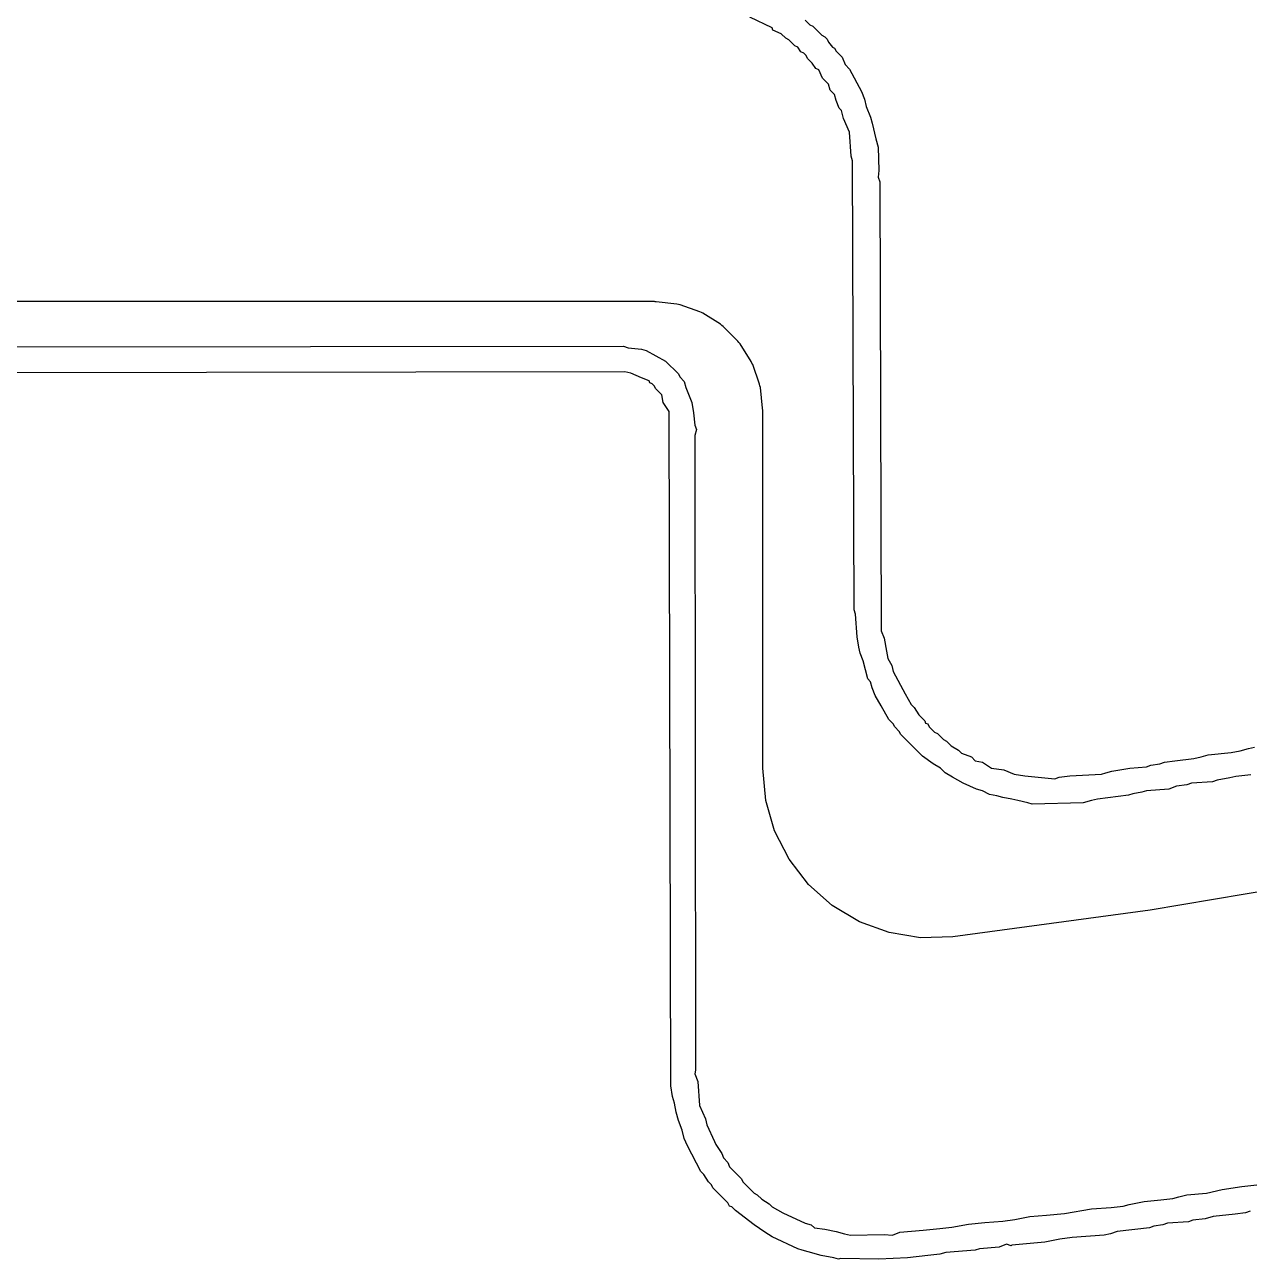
# Model space of a CAD drawing. Header units: millimetres. Extents: x 95 to 305, y 96 to 295.
# Drawn here: x 196.8 to 216.64, y 95.74 to 115.74 of the extents above; entities that cross this region are included whole.
import ezdxf

# ---------------------------------------------------------------- set-up
doc = ezdxf.new("R2010")
doc.units = ezdxf.units.MM
for name, color, linetype in [('BottomLayer', 5, 'Continuous'), ('BottomOverlay', 54, 'Continuous'), ('TopLayer', 1, 'Continuous')]:
    doc.layers.add(name, color=color, linetype=linetype)

msp = doc.modelspace()

# ---------------------------------------------------------------- linework, layer by layer
at = {"layer": 'BottomLayer'}
for p, q in [((207, 111.255), (193, 111.255)), ((207.014, 111.252), (207, 111.255)), ((207.029, 111.253), (207.014, 111.252)), ((207.362, 111.216), (207.029, 111.253)), ((207.39, 111.207), (207.362, 111.216)), ((207.418, 111.203), (207.39, 111.207)), ((207.735, 111.092), (207.418, 111.203)), ((207.76, 111.077), (207.735, 111.092)), ((207.786, 111.067), (207.76, 111.077)), ((208.071, 110.889), (207.786, 111.067)), ((208.092, 110.869), (208.071, 110.889)), ((208.115, 110.853), (208.092, 110.869)), ((208.353, 110.615), (208.115, 110.853)), ((208.369, 110.592), (208.353, 110.615)), ((208.389, 110.571), (208.369, 110.592)), ((208.567, 110.286), (208.389, 110.571)), ((208.577, 110.26), (208.567, 110.286)), ((208.592, 110.235), (208.577, 110.26)), ((208.703, 109.918), (208.592, 110.235)), ((208.707, 109.89), (208.703, 109.918)), ((208.716, 109.862), (208.707, 109.89)), ((208.753, 109.529), (208.716, 109.862)), ((208.752, 109.514), (208.753, 109.529)), ((208.755, 109.5), (208.752, 109.514)), ((208.755, 103.696), (208.755, 109.5)), ((208.804, 103.172), (208.755, 103.696)), ((208.947, 102.678), (208.804, 103.172)), ((209.18, 102.219), (208.947, 102.678)), ((209.494, 101.812), (209.18, 102.219)), ((218.22, 101.933), (215.031, 101.394)), ((209.879, 101.47), (209.494, 101.812)), ((210.32, 101.207), (209.879, 101.47)), ((215.031, 101.394), (211.835, 100.96)), ((210.803, 101.03), (210.32, 101.207)), ((211.311, 100.947), (210.803, 101.03)), ((211.835, 100.96), (211.311, 100.947))]:
    msp.add_line(p, q, dxfattribs=at)
at = {"layer": 'BottomOverlay'}
for p, q in [((208.908, 115.694), (208.543, 115.864)), ((208.92, 115.657), (208.908, 115.694)), ((209.054, 115.596), (208.92, 115.657)), ((209.444, 115.815), (209.517, 115.742)), ((209.517, 115.742), (209.565, 115.718)), ((209.565, 115.718), (209.711, 115.572)), ((209.127, 115.523), (209.054, 115.596)), ((209.176, 115.499), (209.127, 115.523)), ((209.273, 115.402), (209.176, 115.499)), ((209.711, 115.572), (209.76, 115.548)), ((209.76, 115.548), (209.797, 115.511)), ((209.797, 115.511), (209.821, 115.462)), ((209.821, 115.462), (209.882, 115.377)), ((209.322, 115.377), (209.273, 115.402)), ((209.371, 115.304), (209.322, 115.377)), ((209.419, 115.28), (209.371, 115.304)), ((209.456, 115.243), (209.419, 115.28)), ((209.882, 115.377), (209.918, 115.365)), ((209.918, 115.365), (209.943, 115.316)), ((209.943, 115.316), (210.04, 115.219)), ((209.48, 115.195), (209.456, 115.243)), ((209.553, 115.122), (209.48, 115.195)), ((209.614, 115.036), (209.553, 115.122)), ((210.04, 115.219), (210.089, 115.097)), ((210.089, 115.097), (210.162, 115.024)), ((209.663, 115.012), (209.614, 115.036)), ((209.724, 114.878), (209.663, 115.012)), ((209.821, 114.781), (209.724, 114.878)), ((210.162, 115.024), (210.356, 114.659)), ((209.845, 114.683), (209.821, 114.781)), ((209.918, 114.61), (209.845, 114.683)), ((210.356, 114.659), (210.405, 114.537)), ((209.943, 114.513), (209.918, 114.61)), ((209.991, 114.391), (209.943, 114.513)), ((210.405, 114.537), (210.429, 114.416)), ((210.028, 114.355), (209.991, 114.391)), ((210.064, 114.221), (210.028, 114.355)), ((210.429, 114.416), (210.502, 114.245)), ((210.162, 114.002), (210.064, 114.221)), ((210.502, 114.245), (210.527, 114.148)), ((210.527, 114.148), (210.588, 113.892)), ((210.186, 113.613), (210.162, 114.002)), ((210.588, 113.892), (210.624, 113.759)), ((210.624, 113.759), (210.636, 113.381)), ((210.21, 113.54), (210.186, 113.613)), ((210.235, 106.262), (210.21, 113.54)), ((210.636, 113.381), (210.624, 113.272)), ((210.624, 113.272), (210.649, 113.199)), ((210.649, 113.199), (210.673, 105.921)), ((193.367, 110.521), (206.499, 110.534)), ((206.499, 110.534), (206.572, 110.509)), ((206.572, 110.509), (206.791, 110.485)), ((206.791, 110.485), (206.864, 110.461)), ((206.864, 110.461), (207.18, 110.29)), ((207.18, 110.29), (207.387, 110.083)), ((206.523, 110.12), (193.282, 110.095)), ((206.62, 110.095), (206.523, 110.12)), ((206.791, 110.022), (206.62, 110.095)), ((207.387, 110.083), (207.411, 110.035)), ((206.912, 109.974), (206.791, 110.022)), ((206.925, 109.937), (206.912, 109.974)), ((206.961, 109.925), (206.925, 109.937)), ((206.998, 109.889), (206.961, 109.925)), ((207.022, 109.84), (206.998, 109.889)), ((207.411, 110.035), (207.484, 109.962)), ((207.484, 109.962), (207.509, 109.864)), ((207.509, 109.864), (207.606, 109.621)), ((207.119, 109.743), (207.022, 109.84)), ((207.144, 109.621), (207.119, 109.743)), ((207.241, 109.475), (207.144, 109.621)), ((207.265, 98.546), (207.241, 109.475)), ((207.606, 109.621), (207.63, 109.451)), ((207.63, 109.451), (207.655, 109.256)), ((207.655, 109.256), (207.679, 109.183)), ((207.679, 109.183), (207.655, 109.085)), ((207.655, 109.085), (207.667, 98.802)), ((210.259, 106.189), (210.235, 106.262)), ((210.283, 105.824), (210.259, 106.189)), ((210.673, 105.921), (210.722, 105.8)), ((210.308, 105.654), (210.283, 105.824)), ((210.332, 105.556), (210.308, 105.654)), ((210.722, 105.8), (210.758, 105.593)), ((210.381, 105.434), (210.332, 105.556)), ((210.758, 105.593), (210.782, 105.471)), ((210.782, 105.471), (210.843, 105.361)), ((210.454, 105.142), (210.381, 105.434)), ((210.843, 105.361), (210.868, 105.264)), ((210.868, 105.264), (211.062, 104.899)), ((210.502, 105.094), (210.454, 105.142)), ((210.527, 104.996), (210.502, 105.094)), ((210.576, 104.875), (210.527, 104.996)), ((210.673, 104.704), (210.576, 104.875)), ((211.062, 104.899), (211.16, 104.729)), ((210.795, 104.485), (210.673, 104.704)), ((211.16, 104.729), (211.208, 104.68)), ((211.208, 104.68), (211.281, 104.558)), ((210.868, 104.412), (210.795, 104.485)), ((211.281, 104.558), (211.379, 104.461)), ((211.379, 104.461), (211.391, 104.424)), ((210.892, 104.364), (210.868, 104.412)), ((210.965, 104.291), (210.892, 104.364)), ((210.989, 104.242), (210.965, 104.291)), ((211.391, 104.424), (211.427, 104.412)), ((211.427, 104.412), (211.452, 104.364)), ((211.452, 104.364), (211.537, 104.278)), ((211.537, 104.278), (211.586, 104.254)), ((211.586, 104.254), (211.683, 104.157)), ((211.342, 103.889), (210.989, 104.242)), ((211.683, 104.157), (211.732, 104.132)), ((211.732, 104.132), (211.805, 104.059)), ((211.805, 104.059), (211.926, 103.986)), ((211.513, 103.767), (211.342, 103.889)), ((211.926, 103.986), (211.975, 103.938)), ((211.975, 103.938), (212.133, 103.877)), ((212.133, 103.877), (212.194, 103.816)), ((215.431, 103.816), (215.735, 103.852)), ((215.735, 103.852), (215.857, 103.877)), ((215.857, 103.877), (215.967, 103.913)), ((215.967, 103.913), (216.344, 103.95)), ((216.344, 103.95), (216.49, 103.974)), ((216.49, 103.974), (216.624, 104.011)), ((216.624, 104.011), (216.721, 104.035)), ((211.634, 103.694), (211.513, 103.767)), ((211.707, 103.621), (211.634, 103.694)), ((212.194, 103.816), (212.316, 103.792)), ((212.316, 103.792), (212.462, 103.694)), ((212.462, 103.694), (212.657, 103.67)), ((212.657, 103.67), (212.827, 103.597)), ((214.312, 103.621), (214.409, 103.646)), ((214.409, 103.646), (214.701, 103.694)), ((214.701, 103.694), (214.969, 103.719)), ((214.969, 103.719), (215.042, 103.743)), ((215.042, 103.743), (215.188, 103.767)), ((215.188, 103.767), (215.261, 103.792)), ((215.261, 103.792), (215.431, 103.816)), ((211.829, 103.548), (211.707, 103.621)), ((211.999, 103.451), (211.829, 103.548)), ((212.218, 103.353), (211.999, 103.451)), ((212.827, 103.597), (212.997, 103.573)), ((212.997, 103.573), (213.484, 103.524)), ((213.484, 103.524), (213.557, 103.548)), ((213.557, 103.548), (213.727, 103.573)), ((213.727, 103.573), (214.239, 103.597)), ((214.239, 103.597), (214.312, 103.621)), ((215.699, 103.451), (215.626, 103.426)), ((216.04, 103.475), (215.699, 103.451)), ((216.113, 103.499), (216.04, 103.475)), ((216.32, 103.536), (216.113, 103.499)), ((216.417, 103.56), (216.32, 103.536)), ((216.66, 103.585), (216.417, 103.56)), ((212.316, 103.329), (212.218, 103.353)), ((212.425, 103.268), (212.316, 103.329)), ((212.547, 103.244), (212.425, 103.268)), ((212.644, 103.22), (212.547, 103.244)), ((214.677, 103.256), (214.178, 103.195)), ((214.75, 103.28), (214.677, 103.256)), ((214.896, 103.305), (214.75, 103.28)), ((214.969, 103.329), (214.896, 103.305)), ((215.334, 103.353), (214.969, 103.329)), ((215.456, 103.402), (215.334, 103.353)), ((215.626, 103.426), (215.456, 103.402)), ((212.79, 103.195), (212.644, 103.22)), ((212.888, 103.171), (212.79, 103.195)), ((213.046, 103.134), (212.888, 103.171)), ((213.119, 103.11), (213.046, 103.134)), ((213.947, 103.134), (213.119, 103.11)), ((214.08, 103.171), (213.947, 103.134)), ((214.178, 103.195), (214.08, 103.171)), ((207.667, 98.802), (207.655, 98.741)), ((207.655, 98.741), (207.703, 98.619)), ((207.29, 98.376), (207.265, 98.546)), ((207.703, 98.619), (207.728, 98.23)), ((207.326, 98.266), (207.29, 98.376)), ((207.351, 98.12), (207.326, 98.266)), ((207.387, 97.987), (207.351, 98.12)), ((207.728, 98.23), (207.825, 98.011)), ((207.448, 97.828), (207.387, 97.987)), ((207.825, 98.011), (207.849, 97.914)), ((207.849, 97.914), (207.971, 97.646)), ((207.484, 97.695), (207.448, 97.828)), ((207.533, 97.573), (207.484, 97.695)), ((207.971, 97.646), (207.996, 97.597)), ((207.752, 97.159), (207.533, 97.573)), ((207.996, 97.597), (208.093, 97.451)), ((208.093, 97.451), (208.117, 97.378)), ((208.117, 97.378), (208.19, 97.305)), ((208.19, 97.305), (208.215, 97.232)), ((207.801, 97.11), (207.752, 97.159)), ((207.874, 96.989), (207.801, 97.11)), ((208.215, 97.232), (208.409, 97.037)), ((207.923, 96.94), (207.874, 96.989)), ((207.947, 96.891), (207.923, 96.94)), ((208.19, 96.648), (207.947, 96.891)), ((208.409, 97.037), (208.434, 96.989)), ((208.434, 96.989), (208.616, 96.806)), ((215.942, 96.806), (216.198, 96.867)), ((216.198, 96.867), (216.514, 96.916)), ((216.514, 96.916), (216.758, 96.94)), ((208.215, 96.599), (208.19, 96.648)), ((208.616, 96.806), (208.665, 96.782)), ((208.665, 96.782), (208.738, 96.709)), ((208.738, 96.709), (208.86, 96.636)), ((214.689, 96.624), (214.932, 96.672)), ((214.932, 96.672), (215.2, 96.697)), ((215.2, 96.697), (215.395, 96.721)), ((215.395, 96.721), (215.492, 96.745)), ((215.492, 96.745), (215.626, 96.782)), ((215.626, 96.782), (215.942, 96.806)), ((208.251, 96.587), (208.215, 96.599)), ((208.312, 96.526), (208.251, 96.587)), ((208.616, 96.295), (208.312, 96.526)), ((208.86, 96.636), (208.908, 96.587)), ((208.908, 96.587), (209.079, 96.49)), ((209.079, 96.49), (209.444, 96.319)), ((213.082, 96.429), (213.35, 96.453)), ((213.35, 96.453), (213.642, 96.478)), ((213.642, 96.478), (214.08, 96.551)), ((214.08, 96.551), (214.397, 96.575)), ((214.397, 96.575), (214.592, 96.599)), ((214.592, 96.599), (214.689, 96.624)), ((216.405, 96.465), (216.052, 96.429)), ((216.575, 96.49), (216.405, 96.465)), ((216.648, 96.514), (216.575, 96.49)), ((208.787, 96.173), (208.616, 96.295)), ((209.444, 96.319), (209.541, 96.295)), ((209.541, 96.295), (209.59, 96.246)), ((209.59, 96.246), (209.76, 96.222)), ((211.622, 96.234), (211.817, 96.258)), ((211.817, 96.258), (212.085, 96.307)), ((212.085, 96.307), (212.352, 96.332)), ((212.352, 96.332), (212.644, 96.356)), ((212.644, 96.356), (212.839, 96.38)), ((212.839, 96.38), (213.082, 96.429)), ((215.017, 96.246), (214.494, 96.185)), ((215.09, 96.271), (215.017, 96.246)), ((215.237, 96.295), (215.09, 96.271)), ((215.31, 96.319), (215.237, 96.295)), ((215.65, 96.344), (215.31, 96.319)), ((215.723, 96.368), (215.65, 96.344)), ((215.918, 96.392), (215.723, 96.368)), ((216.052, 96.429), (215.918, 96.392)), ((208.908, 96.1), (208.787, 96.173)), ((209.322, 95.906), (208.908, 96.1)), ((209.76, 96.222), (209.943, 96.185)), ((209.943, 96.185), (210.077, 96.149)), ((210.077, 96.149), (210.174, 96.125)), ((210.174, 96.125), (210.722, 96.137)), ((210.722, 96.137), (210.855, 96.125)), ((210.855, 96.125), (210.977, 96.173)), ((210.977, 96.173), (211.354, 96.21)), ((211.354, 96.21), (211.622, 96.234)), ((213.569, 96.064), (213.326, 96.015)), ((213.764, 96.088), (213.569, 96.064)), ((214.287, 96.125), (213.764, 96.088)), ((214.385, 96.149), (214.287, 96.125)), ((214.494, 96.185), (214.385, 96.149)), ((209.395, 95.881), (209.322, 95.906)), ((209.492, 95.857), (209.395, 95.881)), ((209.699, 95.796), (209.492, 95.857)), ((211.719, 95.845), (211.622, 95.82)), ((212.194, 95.881), (211.719, 95.845)), ((212.267, 95.906), (212.194, 95.881)), ((212.584, 95.93), (212.267, 95.906)), ((212.705, 95.979), (212.584, 95.93)), ((212.778, 95.954), (212.705, 95.979)), ((212.79, 95.966), (212.778, 95.954)), ((213.326, 96.015), (212.79, 95.966)), ((209.906, 95.76), (209.699, 95.796)), ((209.979, 95.735), (209.906, 95.76)), ((210.016, 95.747), (209.979, 95.735)), ((210.636, 95.735), (210.016, 95.747)), ((211.099, 95.76), (210.636, 95.735)), ((211.427, 95.796), (211.099, 95.76)), ((211.622, 95.82), (211.427, 95.796))]:
    msp.add_line(p, q, dxfattribs=at)
at = {"layer": 'TopLayer'}
for p, q in [((207, 111.255), (193, 111.255)), ((207.014, 111.252), (207, 111.255)), ((207.029, 111.253), (207.014, 111.252)), ((207.362, 111.216), (207.029, 111.253)), ((207.39, 111.207), (207.362, 111.216)), ((207.418, 111.203), (207.39, 111.207)), ((207.735, 111.092), (207.418, 111.203)), ((207.76, 111.077), (207.735, 111.092)), ((207.786, 111.067), (207.76, 111.077)), ((208.071, 110.889), (207.786, 111.067)), ((208.092, 110.869), (208.071, 110.889)), ((208.115, 110.853), (208.092, 110.869)), ((208.353, 110.615), (208.115, 110.853)), ((208.369, 110.592), (208.353, 110.615)), ((208.389, 110.571), (208.369, 110.592)), ((208.567, 110.286), (208.389, 110.571)), ((208.577, 110.26), (208.567, 110.286)), ((208.592, 110.235), (208.577, 110.26)), ((208.703, 109.918), (208.592, 110.235)), ((208.707, 109.89), (208.703, 109.918)), ((208.716, 109.862), (208.707, 109.89)), ((208.753, 109.529), (208.716, 109.862)), ((208.752, 109.514), (208.753, 109.529)), ((208.755, 109.5), (208.752, 109.514)), ((208.755, 103.696), (208.755, 109.5)), ((208.804, 103.172), (208.755, 103.696)), ((208.947, 102.678), (208.804, 103.172)), ((209.18, 102.219), (208.947, 102.678)), ((209.494, 101.812), (209.18, 102.219)), ((218.22, 101.933), (215.031, 101.394)), ((209.879, 101.47), (209.494, 101.812)), ((210.32, 101.207), (209.879, 101.47)), ((215.031, 101.394), (211.835, 100.96)), ((210.803, 101.03), (210.32, 101.207)), ((211.311, 100.947), (210.803, 101.03)), ((211.835, 100.96), (211.311, 100.947))]:
    msp.add_line(p, q, dxfattribs=at)

doc.saveas('drawing.dxf')
